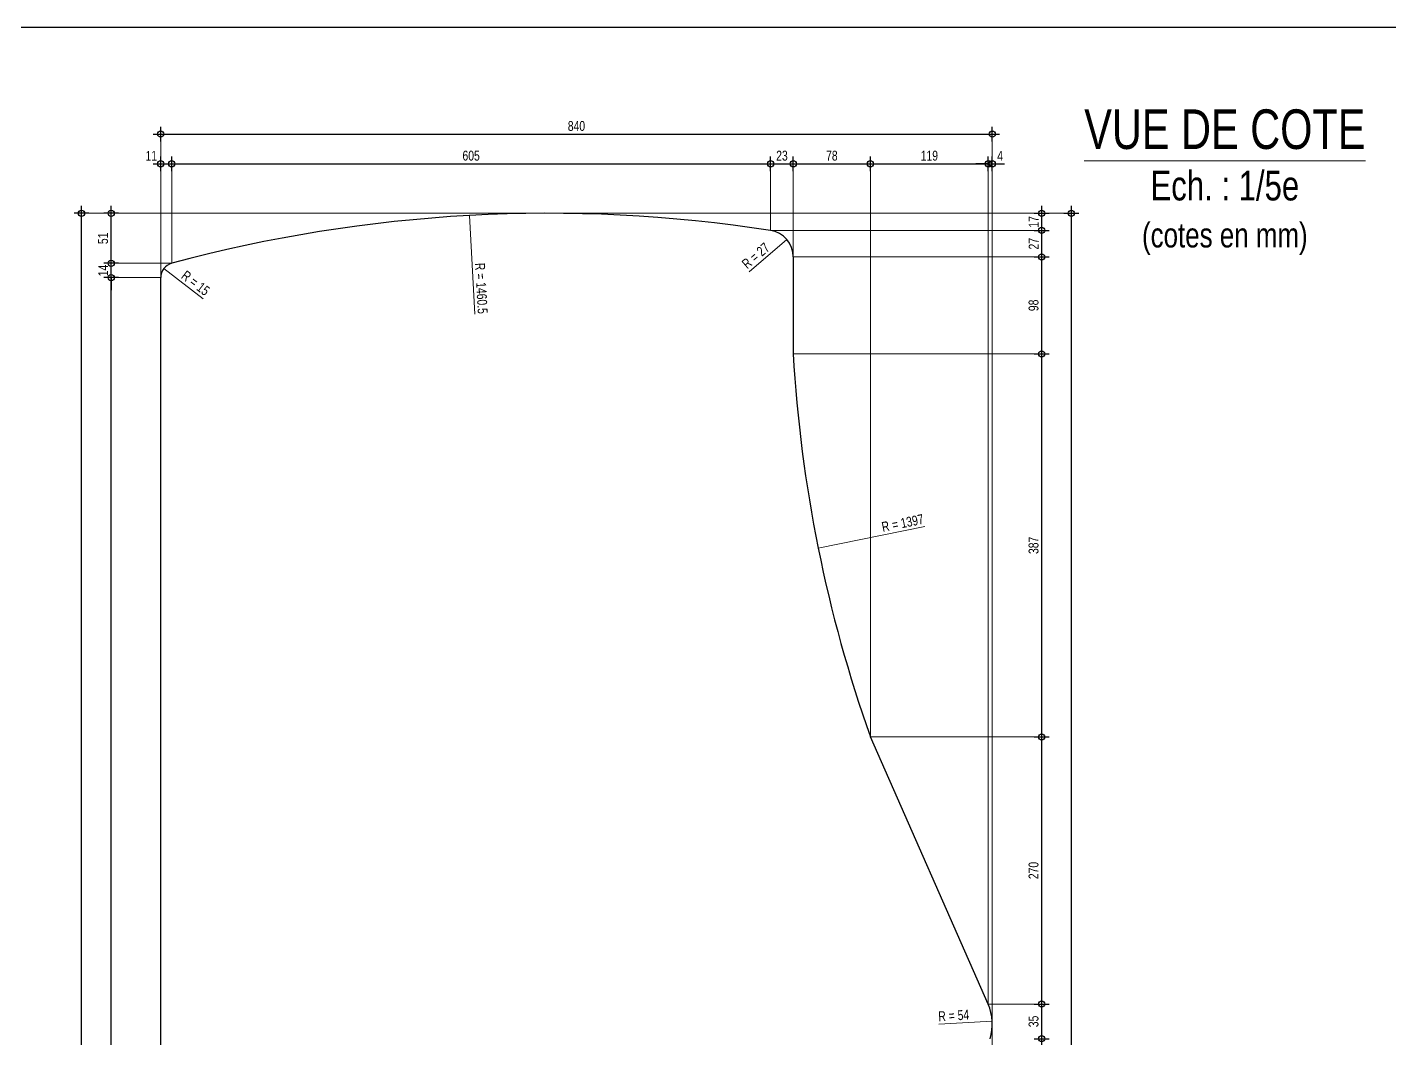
# Model space of a CAD drawing. Header units: millimetres. Extents: x -638 to 26377, y -728 to 1951.
# Drawn here: x 18597 to 19974, y 878 to 1900 of the extents above; entities that cross this region are included whole.
import ezdxf
from ezdxf.enums import TextEntityAlignment as Align

# ---------------------------------------------------------------- set-up
doc = ezdxf.new("R2010")
doc.units = ezdxf.units.MM
doc.layers.get('0').update_dxf_attribs({"color": 1, "lineweight": 100})
doc.layers.add('_Aide', color=5, linetype='Continuous', plot=False)
for name, color, linetype, lineweight in [('Cotes', 8, 'Continuous', 18), ('Cotes @ 5', 8, 'Continuous', 18), ('Plan', 7, 'Continuous', 25), ('Texte', 30, 'Continuous', 18)]:
    doc.layers.add(name, color=color, linetype=linetype, lineweight=lineweight)
doc.styles.get("Standard").update_dxf_attribs({"font": 'arial.ttf', "width": 0.75})
doc.dimstyles.new('Annotatif', dxfattribs={"dimscale": 0, "dimtxt": 2, "dimasz": 2.5, "dimexe": 1.5, "dimexo": 0, "dimtad": 1, "dimdec": 0, "dimtxsty": 'Standard', "dimblk": 'SMALL', "dimcen": 0, "dimdle": 1.5, "dimadec": 0, "dimazin": 0, "dimtfac": 1, "dimtdec": 0, "dimtix": 1, "dimtmove": 2, "dimatfit": 3, "dimfxl": 1.5, "dimfxlon": 1, "dimarcsym": 0})

# ---------------------------------------------------------------- blocks, each defined once
blk = doc.blocks.new('_Small')
at = {"color": 0, "linetype": 'ByBlock', "lineweight": -2}
blk.add_circle((0, 0), 0.25, dxfattribs=at)
blk = doc.blocks.new('*D596')
at = {"layer": 'Cotes', "color": 0, "lineweight": -2, "transparency": 16777216}
for p, q in [((18682, -7.5), (18682, 1654.5)), ((18689.5, 1647), (18674.5, 1647)), ((18689.5, 0), (18674.5, 0))]:
    blk.add_line(p, q, dxfattribs=at)
at = {"layer": 'Defpoints', "color": 0, "transparency": 16777216}
for p in [(18682, 1647), (18732, 1647), (18732, 0)]:
    blk.add_point(p, dxfattribs=at)
at = {"layer": 'Cotes', "color": 0, "lineweight": -2, "transparency": 16777216, "xscale": 12.5, "yscale": 12.5, "zscale": 12.5}
for p, rotation in [((18682, 1647), 90), ((18682, 0), 270)]:
    blk.add_blockref('_Small', p, dxfattribs=dict(at, rotation=rotation))
at = {"layer": 'Cotes', "color": 0, "transparency": 16777216, "insert": (18673.8, 823.5), "char_height": 10, "attachment_point": 5, "rotation": 90}
blk.add_mtext('1647', dxfattribs=at)
blk = doc.blocks.new('*D597')
at = {"layer": 'Cotes', "color": 0, "lineweight": -2, "transparency": 16777216}
for p, q in [((18682, 1661.5), (18682, 1674)), ((18689.5, 1661.5), (18674.5, 1661.5)), ((18682, 1647), (18682, 1661.5)), ((18689.5, 1647), (18674.5, 1647)), ((18682, 1647), (18682, 1634.5))]:
    blk.add_line(p, q, dxfattribs=at)
at = {"layer": 'Defpoints', "color": 0, "transparency": 16777216}
for p in [(18682, 1661.5), (18743.1, 1661.5), (18732, 1647)]:
    blk.add_point(p, dxfattribs=at)
at = {"layer": 'Cotes', "color": 0, "lineweight": -2, "transparency": 16777216, "xscale": 12.5, "yscale": 12.5, "zscale": 12.5}
for p, rotation in [((18682, 1661.5), 270), ((18682, 1647), 90)]:
    blk.add_blockref('_Small', p, dxfattribs=dict(at, rotation=rotation))
at = {"layer": 'Cotes', "color": 0, "transparency": 16777216, "insert": (18673.9, 1654.2), "char_height": 10, "attachment_point": 5, "rotation": 90}
blk.add_mtext('14', dxfattribs=at)
blk = doc.blocks.new('*D598')
at = {"layer": 'Cotes', "color": 0, "lineweight": -2, "transparency": 16777216}
for p, q in [((18689.5, 1712), (18674.5, 1712)), ((18682, 1654), (18682, 1719.5)), ((18689.5, 1661.5), (18674.5, 1661.5))]:
    blk.add_line(p, q, dxfattribs=at)
at = {"layer": 'Defpoints', "color": 0, "transparency": 16777216}
for p in [(18682, 1712), (19123.9, 1712), (18743.1, 1661.5)]:
    blk.add_point(p, dxfattribs=at)
at = {"layer": 'Cotes', "color": 0, "lineweight": -2, "transparency": 16777216, "xscale": 12.5, "yscale": 12.5, "zscale": 12.5}
for p, rotation in [((18682, 1712), 90), ((18682, 1661.5), 270)]:
    blk.add_blockref('_Small', p, dxfattribs=dict(at, rotation=rotation))
at = {"layer": 'Cotes', "color": 0, "transparency": 16777216, "insert": (18673.8, 1686.7), "char_height": 10, "attachment_point": 5, "rotation": 90}
blk.add_mtext('51', dxfattribs=at)
blk = doc.blocks.new('*D599')
at = {"layer": 'Cotes', "color": 0, "lineweight": -2, "transparency": 16777216}
for p, q in [((18659.5, 1712), (18644.5, 1712)), ((18652, -7.5), (18652, 1719.5)), ((18659.5, 0), (18644.5, 0))]:
    blk.add_line(p, q, dxfattribs=at)
at = {"layer": 'Defpoints', "color": 0, "transparency": 16777216}
for p in [(18652, 1712), (19123.9, 1712), (18732, 0)]:
    blk.add_point(p, dxfattribs=at)
at = {"layer": 'Cotes', "color": 0, "lineweight": -2, "transparency": 16777216, "xscale": 12.5, "yscale": 12.5, "zscale": 12.5}
for p, rotation in [((18652, 1712), 90), ((18652, 0), 270)]:
    blk.add_blockref('_Small', p, dxfattribs=dict(at, rotation=rotation))
at = {"layer": 'Cotes', "color": 0, "transparency": 16777216, "insert": (18643.9, 856), "char_height": 10, "attachment_point": 5, "rotation": 90}
blk.add_mtext('1712', dxfattribs=at)
blk = doc.blocks.new('*D600')
at = {"layer": 'Cotes', "color": 0, "lineweight": -2, "transparency": 16777216}
for p, q in [((18724.5, 1762), (18750.6, 1762)), ((18732, 1754.5), (18732, 1769.5)), ((18743.1, 1754.5), (18743.1, 1769.5))]:
    blk.add_line(p, q, dxfattribs=at)
at = {"layer": 'Defpoints', "color": 0, "transparency": 16777216}
for p in [(18743.1, 1762), (18743.1, 1661.5), (18732, 1647)]:
    blk.add_point(p, dxfattribs=at)
at = {"layer": 'Cotes', "color": 0, "lineweight": -2, "transparency": 16777216, "xscale": 12.5, "yscale": 12.5, "zscale": 12.5, "rotation": 180}
blk.add_blockref('_Small', (18732, 1762), dxfattribs=at)
at = {"layer": 'Cotes', "color": 0, "lineweight": -2, "transparency": 16777216, "xscale": 12.5, "yscale": 12.5, "zscale": 12.5}
blk.add_blockref('_Small', (18743.1, 1762), dxfattribs=at)
at = {"layer": 'Cotes', "color": 0, "transparency": 16777216, "insert": (18722.5, 1770.1), "char_height": 10, "attachment_point": 5}
blk.add_mtext('11', dxfattribs=at)
blk = doc.blocks.new('*D601')
at = {"layer": 'Cotes', "color": 0, "lineweight": -2, "transparency": 16777216}
for p, q in [((18735.6, 1762), (19355.6, 1762)), ((18743.1, 1754.5), (18743.1, 1769.5)), ((19348.1, 1754.5), (19348.1, 1769.5))]:
    blk.add_line(p, q, dxfattribs=at)
at = {"layer": 'Defpoints', "color": 0, "transparency": 16777216}
for p in [(19348.1, 1762), (19348.1, 1694.7), (18743.1, 1661.5)]:
    blk.add_point(p, dxfattribs=at)
at = {"layer": 'Cotes', "color": 0, "lineweight": -2, "transparency": 16777216, "xscale": 12.5, "yscale": 12.5, "zscale": 12.5, "rotation": 180}
blk.add_blockref('_Small', (18743.1, 1762), dxfattribs=at)
at = {"layer": 'Cotes', "color": 0, "lineweight": -2, "transparency": 16777216, "xscale": 12.5, "yscale": 12.5, "zscale": 12.5}
blk.add_blockref('_Small', (19348.1, 1762), dxfattribs=at)
at = {"layer": 'Cotes', "color": 0, "transparency": 16777216, "insert": (19045.6, 1770.2), "char_height": 10, "attachment_point": 5}
blk.add_mtext('605', dxfattribs=at)
blk = doc.blocks.new('*D602')
at = {"layer": 'Cotes', "color": 0, "lineweight": -2, "transparency": 16777216}
for p, q in [((19340.6, 1762), (19378.5, 1762)), ((19348.1, 1754.5), (19348.1, 1769.5)), ((19371, 1754.5), (19371, 1769.5))]:
    blk.add_line(p, q, dxfattribs=at)
at = {"layer": 'Defpoints', "color": 0, "transparency": 16777216}
for p in [(19371, 1762), (19348.1, 1694.7), (19371, 1668)]:
    blk.add_point(p, dxfattribs=at)
at = {"layer": 'Cotes', "color": 0, "lineweight": -2, "transparency": 16777216, "xscale": 12.5, "yscale": 12.5, "zscale": 12.5, "rotation": 180}
blk.add_blockref('_Small', (19348.1, 1762), dxfattribs=at)
at = {"layer": 'Cotes', "color": 0, "lineweight": -2, "transparency": 16777216, "xscale": 12.5, "yscale": 12.5, "zscale": 12.5}
blk.add_blockref('_Small', (19371, 1762), dxfattribs=at)
at = {"layer": 'Cotes', "color": 0, "transparency": 16777216, "insert": (19359.6, 1770.2), "char_height": 10, "attachment_point": 5}
blk.add_mtext('23', dxfattribs=at)
blk = doc.blocks.new('*D603')
at = {"layer": 'Cotes', "color": 0, "lineweight": -2, "transparency": 16777216}
for p, q in [((19363.5, 1762), (19456.5, 1762)), ((19371, 1754.5), (19371, 1769.5)), ((19449, 1754.5), (19449, 1769.5))]:
    blk.add_line(p, q, dxfattribs=at)
at = {"layer": 'Defpoints', "color": 0, "transparency": 16777216}
for p in [(19449, 1762), (19371, 1668), (19449, 1183)]:
    blk.add_point(p, dxfattribs=at)
at = {"layer": 'Cotes', "color": 0, "lineweight": -2, "transparency": 16777216, "xscale": 12.5, "yscale": 12.5, "zscale": 12.5, "rotation": 180}
blk.add_blockref('_Small', (19371, 1762), dxfattribs=at)
at = {"layer": 'Cotes', "color": 0, "lineweight": -2, "transparency": 16777216, "xscale": 12.5, "yscale": 12.5, "zscale": 12.5}
blk.add_blockref('_Small', (19449, 1762), dxfattribs=at)
at = {"layer": 'Cotes', "color": 0, "transparency": 16777216, "insert": (19410, 1770.2), "char_height": 10, "attachment_point": 5}
blk.add_mtext('78', dxfattribs=at)
blk = doc.blocks.new('*D604')
at = {"layer": 'Cotes', "color": 0, "lineweight": -2, "transparency": 16777216}
for p, q in [((19441.5, 1762), (19575.5, 1762)), ((19449, 1754.5), (19449, 1769.5)), ((19568, 1754.5), (19568, 1769.5))]:
    blk.add_line(p, q, dxfattribs=at)
at = {"layer": 'Defpoints', "color": 0, "transparency": 16777216}
for p in [(19568, 1762), (19449, 1183), (19568, 913)]:
    blk.add_point(p, dxfattribs=at)
at = {"layer": 'Cotes', "color": 0, "lineweight": -2, "transparency": 16777216, "xscale": 12.5, "yscale": 12.5, "zscale": 12.5, "rotation": 180}
blk.add_blockref('_Small', (19449, 1762), dxfattribs=at)
at = {"layer": 'Cotes', "color": 0, "lineweight": -2, "transparency": 16777216, "xscale": 12.5, "yscale": 12.5, "zscale": 12.5}
blk.add_blockref('_Small', (19568, 1762), dxfattribs=at)
at = {"layer": 'Cotes', "color": 0, "transparency": 16777216, "insert": (19508.5, 1770.2), "char_height": 10, "attachment_point": 5}
blk.add_mtext('119', dxfattribs=at)
blk = doc.blocks.new('*D605')
at = {"layer": 'Cotes', "color": 0, "lineweight": -2, "transparency": 16777216}
for p, q in [((19568, 1762), (19555.5, 1762)), ((19568, 1754.5), (19568, 1769.5)), ((19568, 1762), (19572, 1762)), ((19572, 1754.5), (19572, 1769.5)), ((19572, 1762), (19584.5, 1762))]:
    blk.add_line(p, q, dxfattribs=at)
at = {"layer": 'Defpoints', "color": 0, "transparency": 16777216}
for p in [(19572, 1762), (19568, 913), (19572, 892.6)]:
    blk.add_point(p, dxfattribs=at)
at = {"layer": 'Cotes', "color": 0, "lineweight": -2, "transparency": 16777216, "xscale": 12.5, "yscale": 12.5, "zscale": 12.5}
blk.add_blockref('_Small', (19568, 1762), dxfattribs=at)
at = {"layer": 'Cotes', "color": 0, "lineweight": -2, "transparency": 16777216, "xscale": 12.5, "yscale": 12.5, "zscale": 12.5, "rotation": 180}
blk.add_blockref('_Small', (19572, 1762), dxfattribs=at)
at = {"layer": 'Cotes', "color": 0, "transparency": 16777216, "insert": (19580, 1770.1), "char_height": 10, "attachment_point": 5}
blk.add_mtext('4', dxfattribs=at)
blk = doc.blocks.new('*D606')
at = {"layer": 'Cotes', "color": 0, "lineweight": -2, "transparency": 16777216}
for p, q in [((18724.5, 1792), (19579.5, 1792)), ((18732, 1784.5), (18732, 1799.5)), ((19572, 1784.5), (19572, 1799.5))]:
    blk.add_line(p, q, dxfattribs=at)
at = {"layer": 'Defpoints', "color": 0, "transparency": 16777216}
for p in [(19572, 1792), (18732, 1647), (19572, 892.6)]:
    blk.add_point(p, dxfattribs=at)
at = {"layer": 'Cotes', "color": 0, "lineweight": -2, "transparency": 16777216, "xscale": 12.5, "yscale": 12.5, "zscale": 12.5, "rotation": 180}
blk.add_blockref('_Small', (18732, 1792), dxfattribs=at)
at = {"layer": 'Cotes', "color": 0, "lineweight": -2, "transparency": 16777216, "xscale": 12.5, "yscale": 12.5, "zscale": 12.5}
blk.add_blockref('_Small', (19572, 1792), dxfattribs=at)
at = {"layer": 'Cotes', "color": 0, "transparency": 16777216, "insert": (19152, 1800.2), "char_height": 10, "attachment_point": 5}
blk.add_mtext('840', dxfattribs=at)
blk = doc.blocks.new('*D609')
at = {"layer": 'Cotes', "color": 0, "lineweight": -2, "transparency": 16777216}
for p, q in [((19570, -50), (19557.5, -50)), ((19570, -42.5), (19570, -57.5)), ((19570, -50), (19572, -50)), ((19572, -42.5), (19572, -57.5)), ((19572, -50), (19584.5, -50))]:
    blk.add_line(p, q, dxfattribs=at)
at = {"layer": 'Defpoints', "color": 0, "transparency": 16777216}
for p in [(19572, 892.6), (19570, 878), (19572, -50)]:
    blk.add_point(p, dxfattribs=at)
at = {"layer": 'Cotes', "color": 0, "lineweight": -2, "transparency": 16777216, "xscale": 12.5, "yscale": 12.5, "zscale": 12.5}
blk.add_blockref('_Small', (19570, -50), dxfattribs=at)
at = {"layer": 'Cotes', "color": 0, "lineweight": -2, "transparency": 16777216, "xscale": 12.5, "yscale": 12.5, "zscale": 12.5, "rotation": 180}
blk.add_blockref('_Small', (19572, -50), dxfattribs=at)
at = {"layer": 'Cotes', "color": 0, "transparency": 16777216, "insert": (19581, -41.9), "char_height": 10, "attachment_point": 5}
blk.add_mtext('2', dxfattribs=at)
blk = doc.blocks.new('*D610')
at = {"layer": 'Cotes', "color": 0, "lineweight": -2, "transparency": 16777216}
for p, q in [((18724.5, -80), (19579.5, -80)), ((18732, -72.5), (18732, -87.5)), ((19572, -72.5), (19572, -87.5))]:
    blk.add_line(p, q, dxfattribs=at)
at = {"layer": 'Defpoints', "color": 0, "transparency": 16777216}
for p in [(19572, 892.6), (18732, 0), (19572, -80)]:
    blk.add_point(p, dxfattribs=at)
at = {"layer": 'Cotes', "color": 0, "lineweight": -2, "transparency": 16777216, "xscale": 12.5, "yscale": 12.5, "zscale": 12.5, "rotation": 180}
blk.add_blockref('_Small', (18732, -80), dxfattribs=at)
at = {"layer": 'Cotes', "color": 0, "lineweight": -2, "transparency": 16777216, "xscale": 12.5, "yscale": 12.5, "zscale": 12.5}
blk.add_blockref('_Small', (19572, -80), dxfattribs=at)
at = {"layer": 'Cotes', "color": 0, "transparency": 16777216, "insert": (19152, -71.8), "char_height": 10, "attachment_point": 5}
blk.add_mtext('840', dxfattribs=at)
blk = doc.blocks.new('*D612')
at = {"layer": 'Cotes', "color": 0, "lineweight": -2, "transparency": 16777216}
for p, q in [((19622, 662.5), (19622, 885.5)), ((19614.5, 878), (19629.5, 878)), ((19614.5, 670), (19629.5, 670))]:
    blk.add_line(p, q, dxfattribs=at)
at = {"layer": 'Defpoints', "color": 0, "transparency": 16777216}
for p in [(19570, 878), (19622, 878), (19532, 670)]:
    blk.add_point(p, dxfattribs=at)
at = {"layer": 'Cotes', "color": 0, "lineweight": -2, "transparency": 16777216, "xscale": 12.5, "yscale": 12.5, "zscale": 12.5}
for p, rotation in [((19622, 878), 90), ((19622, 670), 270)]:
    blk.add_blockref('_Small', p, dxfattribs=dict(at, rotation=rotation))
at = {"layer": 'Cotes', "color": 0, "transparency": 16777216, "insert": (19613.8, 774), "char_height": 10, "attachment_point": 5, "rotation": 90}
blk.add_mtext('208', dxfattribs=at)
blk = doc.blocks.new('*D613')
at = {"layer": 'Cotes', "color": 0, "lineweight": -2, "transparency": 16777216}
for p, q in [((19614.5, 913), (19629.5, 913)), ((19622, 870.5), (19622, 920.5)), ((19614.5, 878), (19629.5, 878))]:
    blk.add_line(p, q, dxfattribs=at)
at = {"layer": 'Defpoints', "color": 0, "transparency": 16777216}
for p in [(19568, 913), (19622, 913), (19570, 878)]:
    blk.add_point(p, dxfattribs=at)
at = {"layer": 'Cotes', "color": 0, "lineweight": -2, "transparency": 16777216, "xscale": 12.5, "yscale": 12.5, "zscale": 12.5}
for p, rotation in [((19622, 913), 90), ((19622, 878), 270)]:
    blk.add_blockref('_Small', p, dxfattribs=dict(at, rotation=rotation))
at = {"layer": 'Cotes', "color": 0, "transparency": 16777216, "insert": (19613.8, 895.5), "char_height": 10, "attachment_point": 5, "rotation": 90}
blk.add_mtext('35', dxfattribs=at)
blk = doc.blocks.new('*D614')
at = {"layer": 'Cotes', "color": 0, "lineweight": -2, "transparency": 16777216}
for p, q in [((19622, 905.5), (19622, 1190.5)), ((19614.5, 1183), (19629.5, 1183)), ((19614.5, 913), (19629.5, 913))]:
    blk.add_line(p, q, dxfattribs=at)
at = {"layer": 'Defpoints', "color": 0, "transparency": 16777216}
for p in [(19449, 1183), (19622, 1183), (19568, 913)]:
    blk.add_point(p, dxfattribs=at)
at = {"layer": 'Cotes', "color": 0, "lineweight": -2, "transparency": 16777216, "xscale": 12.5, "yscale": 12.5, "zscale": 12.5}
for p, rotation in [((19622, 1183), 90), ((19622, 913), 270)]:
    blk.add_blockref('_Small', p, dxfattribs=dict(at, rotation=rotation))
at = {"layer": 'Cotes', "color": 0, "transparency": 16777216, "insert": (19613.8, 1048), "char_height": 10, "attachment_point": 5, "rotation": 90}
blk.add_mtext('270', dxfattribs=at)
blk = doc.blocks.new('*D615')
at = {"layer": 'Cotes', "color": 0, "lineweight": -2, "transparency": 16777216}
for p, q in [((19614.5, 1570), (19629.5, 1570)), ((19622, 1175.5), (19622, 1577.5)), ((19614.5, 1183), (19629.5, 1183))]:
    blk.add_line(p, q, dxfattribs=at)
at = {"layer": 'Defpoints', "color": 0, "transparency": 16777216}
for p in [(19371, 1570), (19622, 1570), (19449, 1183)]:
    blk.add_point(p, dxfattribs=at)
at = {"layer": 'Cotes', "color": 0, "lineweight": -2, "transparency": 16777216, "xscale": 12.5, "yscale": 12.5, "zscale": 12.5}
for p, rotation in [((19622, 1570), 90), ((19622, 1183), 270)]:
    blk.add_blockref('_Small', p, dxfattribs=dict(at, rotation=rotation))
at = {"layer": 'Cotes', "color": 0, "transparency": 16777216, "insert": (19613.8, 1376.5), "char_height": 10, "attachment_point": 5, "rotation": 90}
blk.add_mtext('387', dxfattribs=at)
blk = doc.blocks.new('*D616')
at = {"layer": 'Cotes', "color": 0, "lineweight": -2, "transparency": 16777216}
for p, q in [((19614.5, 1668), (19629.5, 1668)), ((19622, 1562.5), (19622, 1675.5)), ((19614.5, 1570), (19629.5, 1570))]:
    blk.add_line(p, q, dxfattribs=at)
at = {"layer": 'Defpoints', "color": 0, "transparency": 16777216}
for p in [(19371, 1668), (19622, 1668), (19371, 1570)]:
    blk.add_point(p, dxfattribs=at)
at = {"layer": 'Cotes', "color": 0, "lineweight": -2, "transparency": 16777216, "xscale": 12.5, "yscale": 12.5, "zscale": 12.5}
for p, rotation in [((19622, 1668), 90), ((19622, 1570), 270)]:
    blk.add_blockref('_Small', p, dxfattribs=dict(at, rotation=rotation))
at = {"layer": 'Cotes', "color": 0, "transparency": 16777216, "insert": (19613.8, 1619), "char_height": 10, "attachment_point": 5, "rotation": 90}
blk.add_mtext('98', dxfattribs=at)
blk = doc.blocks.new('*D617')
at = {"layer": 'Cotes', "color": 0, "lineweight": -2, "transparency": 16777216}
for p, q in [((19614.5, 1694.7), (19629.5, 1694.7)), ((19622, 1660.5), (19622, 1702.2)), ((19614.5, 1668), (19629.5, 1668))]:
    blk.add_line(p, q, dxfattribs=at)
at = {"layer": 'Defpoints', "color": 0, "transparency": 16777216}
for p in [(19348.1, 1694.7), (19622, 1694.7), (19371, 1668)]:
    blk.add_point(p, dxfattribs=at)
at = {"layer": 'Cotes', "color": 0, "lineweight": -2, "transparency": 16777216, "xscale": 12.5, "yscale": 12.5, "zscale": 12.5}
for p, rotation in [((19622, 1694.7), 90), ((19622, 1668), 270)]:
    blk.add_blockref('_Small', p, dxfattribs=dict(at, rotation=rotation))
at = {"layer": 'Cotes', "color": 0, "transparency": 16777216, "insert": (19613.9, 1681.3), "char_height": 10, "attachment_point": 5, "rotation": 90}
blk.add_mtext('27', dxfattribs=at)
blk = doc.blocks.new('*D618')
at = {"layer": 'Cotes', "color": 0, "lineweight": -2, "transparency": 16777216}
for p, q in [((19614.5, 1712), (19629.5, 1712)), ((19622, 1687.2), (19622, 1719.5)), ((19614.5, 1694.7), (19629.5, 1694.7))]:
    blk.add_line(p, q, dxfattribs=at)
at = {"layer": 'Defpoints', "color": 0, "transparency": 16777216}
for p in [(19123.9, 1712), (19622, 1712), (19348.1, 1694.7)]:
    blk.add_point(p, dxfattribs=at)
at = {"layer": 'Cotes', "color": 0, "lineweight": -2, "transparency": 16777216, "xscale": 12.5, "yscale": 12.5, "zscale": 12.5}
for p, rotation in [((19622, 1712), 90), ((19622, 1694.7), 270)]:
    blk.add_blockref('_Small', p, dxfattribs=dict(at, rotation=rotation))
at = {"layer": 'Cotes', "color": 0, "transparency": 16777216, "insert": (19613.9, 1703.3), "char_height": 10, "attachment_point": 5, "rotation": 90}
blk.add_mtext('17', dxfattribs=at)
blk = doc.blocks.new('*D619')
at = {"layer": 'Cotes', "color": 0, "lineweight": -2, "transparency": 16777216}
for p, q in [((19644.5, 1712), (19659.5, 1712)), ((19652, -7.5), (19652, 1719.5)), ((19644.5, 0), (19659.5, 0))]:
    blk.add_line(p, q, dxfattribs=at)
at = {"layer": 'Defpoints', "color": 0, "transparency": 16777216}
for p in [(19123.9, 1712), (19652, 1712), (19532, 0)]:
    blk.add_point(p, dxfattribs=at)
at = {"layer": 'Cotes', "color": 0, "lineweight": -2, "transparency": 16777216, "xscale": 12.5, "yscale": 12.5, "zscale": 12.5}
for p, rotation in [((19652, 1712), 90), ((19652, 0), 270)]:
    blk.add_blockref('_Small', p, dxfattribs=dict(at, rotation=rotation))
at = {"layer": 'Cotes', "color": 0, "transparency": 16777216, "insert": (19643.9, 856), "char_height": 10, "attachment_point": 5, "rotation": 90}
blk.add_mtext('1712', dxfattribs=at)

msp = doc.modelspace()

# ---------------------------------------------------------------- linework, layer by layer
at = {"layer": '_Aide'}
msp.add_line((18532, 1900), (20017, 1900), dxfattribs=at)
at = {"layer": 'Cotes'}
for p, q in [((18732, 1647), (18732, 1792)), ((19572, 892.6), (19572, 1792)), ((18743.1, 1762), (18743.1, 1661.5)), ((19348.1, 1762), (19348.1, 1694.7)), ((19371, 1762), (19371, 1668)), ((19449, 1762), (19449, 1183)), ((19568, 1762), (19568, 913)), ((19123.9, 1712), (18652, 1712)), ((19049.4, 1610), (19043.9, 1709.8)), ((19652, 1712), (19123.9, 1712)), ((19622, 1694.7), (19348.1, 1694.7)), ((19326.5, 1653), (19364.5, 1685.6)), ((19371, 1668), (19622, 1668)), ((18743.1, 1661.5), (18682, 1661.5)), ((18774.8, 1625.7), (18735.1, 1656.1)), ((18732, 1647), (18682, 1647)), ((19371, 1570), (19622, 1570)), ((19504.1, 1395.5), (19396.3, 1373.7)), ((19449, 1183), (19622, 1183)), ((19568, 913), (19622, 913)), ((19518, 892.6), (19571.9, 895.7)), ((19572, -80), (19572, 892.6))]:
    msp.add_line(p, q, dxfattribs=at)
at = {"layer": 'Plan'}
for p, q in [((19371, 1668), (19371, 1570)), ((18732, 0), (18732, 1647)), ((19568, 913), (19449, 1183))]:
    msp.add_line(p, q, dxfattribs=at)
for centre, radius, start, end in [((19123.9, 251.5), 1460.5, 81.1672, 105.114), ((19344, 1668), 27, 0, 81.1672), ((18747, 1647), 15, 105.114, 180), ((20765.7, 1649.7), 1397, 183.2724, 199.5182), ((19518, 892.6), 54, 344.329, 22.212)]:
    msp.add_arc(centre, radius, start, end, dxfattribs=at)
at = {"layer": 'Texte', "color": 30, "lineweight": 18}
msp.add_line((19949, 1765), (19665, 1765), dxfattribs=at)

# ---------------------------------------------------------------- texts
at = {"layer": 'Cotes', "width": 0.75}
for s, rotation, p in [('R = 27', 40.5836, (19326.5, 1653)), ('R = 54', 3.2705, (19518, 892.6))]:
    msp.add_text(s, height=10, rotation=rotation, dxfattribs=at).set_placement(p, align=Align.BOTTOM_LEFT)
for s, rotation, p in [('R = 15', 322.557, (18774.8, 1625.7)), ('R = 1460.5', 273.1406, (19049.4, 1610)), ('R = 1397', 11.3953, (19504.1, 1395.5))]:
    msp.add_text(s, height=10, rotation=rotation, dxfattribs=at).set_placement(p, align=Align.BOTTOM_RIGHT)
at = {"layer": 'Texte', "width": 0.75}
msp.add_text('VUE DE COTE', height=40, dxfattribs=at).set_placement((19807, 1765), align=Align.BOTTOM_CENTER)
msp.add_text('Ech. : 1/5e', height=30, dxfattribs=at).set_placement((19807, 1755), align=Align.TOP_CENTER)
msp.add_text('(cotes en mm)', height=25, dxfattribs=at).set_placement((19807, 1690), align=Align.MIDDLE_CENTER)

# ---------------------------------------------------------------- dimensions: what is measured, and where the dimension line sits
at = {"layer": 'Cotes @ 5'}
for base, p1, p2, picture, middle in [((19572, 1792), (18732, 1647), (19572, 892.6), '*D606', (19152, 1800.2)), ((19348.1, 1762), (18743.1, 1661.5), (19348.1, 1694.7), '*D601', (19045.6, 1770.2)), ((19371, 1762), (19348.1, 1694.7), (19371, 1668), '*D602', (19359.6, 1770.2)), ((19449, 1762), (19371, 1668), (19449, 1183), '*D603', (19410, 1770.2)), ((19568, 1762), (19449, 1183), (19568, 913), '*D604', (19508.5, 1770.2)), ((19572, -80), (18732, 0), (19572, 892.6), '*D610', (19152, -71.8))]:
    dim = msp.add_linear_dim(base=base, p1=p1, p2=p2, dimstyle='Annotatif', override={"dimscale": 5, "dimtix": 1, "dimtofl": 1, "dimtmove": 2, "dimatfit": 3}, dxfattribs=at)
    dim.commit()
    dim.dimension.update_dxf_attribs({"geometry": picture, "text_midpoint": middle})
for base, p1, p2, picture, middle in [((18743.1, 1762), (18732, 1647), (18743.1, 1661.5), '*D600', (18722.5, 1770.1)), ((19572, 1762), (19568, 913), (19572, 892.6), '*D605', (19580, 1770.1)), ((19572, -50), (19570, 878), (19572, 892.6), '*D609', (19581, -41.9))]:
    dim = msp.add_linear_dim(base=base, p1=p1, p2=p2, dimstyle='Annotatif', override={"dimscale": 5, "dimtix": 1, "dimtofl": 1, "dimtmove": 2, "dimatfit": 3}, dxfattribs=at)
    dim.commit()
    dim.dimension.update_dxf_attribs({"geometry": picture, "text_midpoint": middle, "dimtype": 128})
for base, p1, p2, picture, middle in [((18652, 1712), (18732, 0), (19123.9, 1712), '*D599', (18643.9, 856)), ((18682, 1712), (18743.0889, 1661.4811), (19123.8896, 1712), '*D598', (18673.7693, 1686.7406)), ((19622, 1712), (19348.1, 1694.7), (19123.9, 1712), '*D618', (19613.9, 1703.3)), ((19652, 1712), (19532, 0), (19123.9, 1712), '*D619', (19643.9, 856)), ((19622, 1694.7), (19371, 1668), (19348.1, 1694.7), '*D617', (19613.9, 1681.3)), ((18682, 1661.4811), (18732, 1647), (18743.0889, 1661.4811), '*D597', (18673.8545, 1654.2406)), ((19622, 1668), (19371, 1570), (19371, 1668), '*D616', (19613.8, 1619)), ((18682, 1647), (18732, 0), (18732, 1647), '*D596', (18673.8, 823.5)), ((19622, 1570), (19449, 1183), (19371, 1570), '*D615', (19613.8, 1376.5)), ((19622, 1183), (19568, 913), (19449, 1183), '*D614', (19613.8, 1048)), ((19622, 913), (19570, 878), (19568, 913), '*D613', (19613.8, 895.5)), ((19622, 878), (19532, 670), (19570, 878), '*D612', (19613.8, 774))]:
    dim = msp.add_linear_dim(base=base, p1=p1, p2=p2, angle=90, dimstyle='Annotatif', override={"dimscale": 5, "dimtix": 1, "dimtofl": 1, "dimtmove": 2, "dimatfit": 3}, dxfattribs=at)
    dim.commit()
    dim.dimension.update_dxf_attribs({"geometry": picture, "text_midpoint": middle})

doc.saveas('drawing.dxf')
